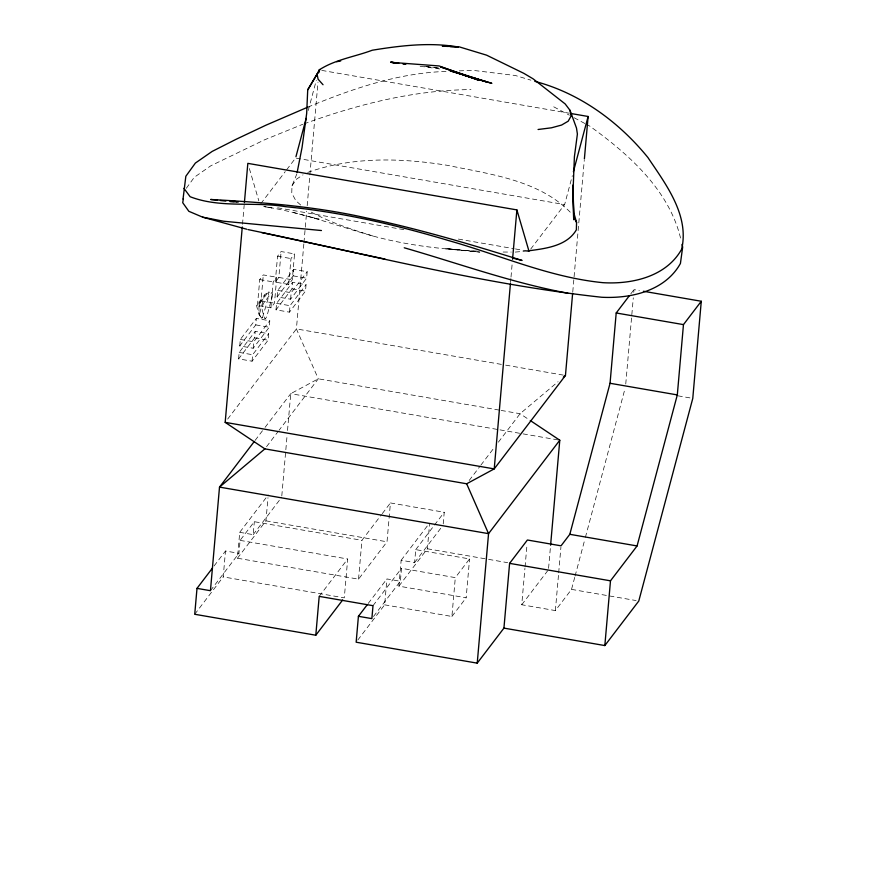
<?xml version="1.0" encoding="UTF-8"?>
<svg xmlns="http://www.w3.org/2000/svg" width="884" height="884" viewBox="0 0 884 884"><rect width="100%" height="100%" fill="white"/><g stroke="black" fill="none" stroke-linecap="round" stroke-linejoin="round"><path stroke-width="0.66" stroke-dasharray="4.42 3.31" d="M296.869 173.828L291.985 185.85L291.753 193.11L295.842 200.668L301.378 205.652M242.503 224.282L244.161 205.331M238.614 358.882L239.177 352.407L255.2 331.378L268.659 333.71L268.084 340.185L252.062 361.202L238.614 358.882L254.636 337.854L255.2 331.378M239.741 345.931L240.315 339.456L256.338 318.428L269.786 320.759L269.222 327.235L253.2 348.252L239.741 345.931L255.774 324.903L256.338 318.428M194.734 614.269L223.221 576.898L225.486 551.008L238.934 553.329L240.072 540.378L254.316 521.693L361.932 540.312L381.468 514.687M252.062 361.202L252.625 354.727L268.659 333.71M253.2 348.252L253.763 341.776L269.786 320.759M257.465 305.477L259.73 279.587L263.299 274.913L276.747 277.245L274.482 303.135L270.924 307.809L257.465 305.477L261.034 300.814L263.299 274.913M443.216 523.914L444.232 512.256L390.43 502.941L387.026 541.793L358.539 579.164L237.465 558.224L239.73 532.323L268.228 494.952M270.924 307.809L273.189 281.908L276.747 277.245M239.73 532.323L253.189 534.643L254.316 521.693M275.278 282.129L277.543 256.227L281.101 251.553L294.56 253.885L292.295 279.786L288.725 284.449L275.278 282.129L278.836 277.454L281.101 251.553M276.007 309.831L276.57 303.356L292.593 282.339L306.052 284.659L305.488 291.134L289.455 312.163L276.007 309.831L292.029 288.814L292.593 282.339M277.134 296.88L277.709 290.405L293.731 269.388L307.179 271.708L306.615 278.184L290.593 299.212L277.134 296.88L293.168 275.863L293.731 269.388M237.465 558.224L265.951 520.853L267.985 497.681M288.725 284.449L290.991 258.559L294.56 253.885M289.455 312.163L290.029 305.687L306.052 284.659M290.593 299.212L291.156 292.737L307.179 271.708M281.797 495.913L287.046 435.934M287.521 430.486L290.737 393.678L318.295 378.805L499.769 410.198M303.842 243.907L296.405 328.936L318.295 378.805L279.068 430.254M303.963 242.547L306.704 211.188M307.179 205.74L317.997 82.124M240.072 540.378L347.688 558.997L344.296 597.849L223.221 576.898M358.539 579.164L361.932 540.312M357.788 640.06L384.651 604.833L386.916 578.932L400.364 581.263L401.502 568.313L455.304 577.617L469.559 558.931L415.745 549.627L414.607 562.578L401.159 560.246L398.894 586.147L466.155 597.783L469.559 558.931M398.894 586.147L427.381 548.776L429.536 524.245M384.651 604.833L451.912 616.468L455.304 577.617M510.532 282.537L510.886 278.427M511.007 277.057L512.201 263.344M574.722 577.385L571.528 589.385L555.373 610.579L521.748 604.755L524.93 568.335M525.052 566.987L526.941 545.406M548.577 568.357L550.478 546.555M572.766 291.886L573.959 278.184M574.081 276.814L584.269 160.335M555.373 610.579L558.566 574.158M558.677 572.81L560.92 547.174M625.75 384.01L633.298 297.831M633.773 292.361L634.016 289.62L639.386 290.56M259.045 306.748C258.703 311.334 258.913 319.566 265.189 318.715M259.134 306.196L260.161 302.726M259.045 306.704L259.145 306.107M308.262 110.467L316.306 80.3M530.676 249.122L564.633 204.591L572.346 175.662M575.075 576.059L585.02 538.732M585.385 537.395L625.154 388.076M259.752 313.146L264.592 295.024M259.741 313.19L259.134 314.063M262.504 317.577L268.283 297.908L268.46 292.018L271.808 292.604M291.985 185.85L296.483 179.187L303.013 174.844M260.161 302.715L268.272 292.085L264.504 294.88L256.537 305.499L258.658 313.831L261.321 317.82M186.314 188.292L194.292 177.286L210.911 165.728L264.581 139.816L302.737 124.301M260.791 203.696L285.256 171.595M286.692 169.717L295.587 158.037L564.633 204.591M227.674 419.071L296.405 328.936L504.3 364.893M255.122 440.387L264.239 428.442M265.067 427.359L290.737 393.678L498.642 429.646M266.548 446.674L278.228 431.348M214.094 565.948L225.486 551.008M210.447 590.7L238.934 553.329M253.189 534.643L281.676 497.283M319.201 596.369L347.688 558.997M382.286 513.626L390.43 502.941M368.186 603.485L386.916 578.932M401.159 560.246L428.022 525.019M373.004 605.684L401.502 568.313M415.745 549.627L433.657 526.135M434.464 525.063L444.232 512.256M469.161 480.498L480.012 466.266M480.852 465.161L494.211 447.647M498.377 442.177L520.079 413.712L558.069 381.7M373.501 616.491L400.364 581.263M414.607 562.578L441.47 527.339M630.778 293.875L634.016 289.62M451.912 616.468L466.155 597.783M521.748 604.755L547.616 570.821M262.449 317.643L261.83 318.141M307.798 107.152C352.163 88.765 398.772 72.687 447.205 71.405M307.709 172.435C352.362 156.446 401.634 157.893 447.901 165.418C491.184 174.446 540.732 180.303 572.434 214.469M304.019 123.87C357.578 104.389 413.679 90.124 470.951 89.582M515.273 252.084L527.571 250.957M459.249 70.886L472.631 70.311L515.383 75.505L530.886 80.168M503.129 252.039L511.217 252.062M477.172 251.1C442.077 249.31 406.96 245.343 372.993 236.039C336.738 225.807 301.356 212.27 263.951 206.591M445.735 248.868L479.658 252.128M475.714 251.421L445.967 248.57L479.901 252.039M424.74 66.377L431.514 67.195L424.674 66.333M432.873 67.35L439.646 68.167L432.84 67.328M420.132 66.256L441.558 69.217M321.776 70.411L569.086 113.185M277.642 207.806L404.01 229.674M458.365 239.078L514.079 248.713M515.438 248.945L527.66 251.067M263.885 206.558L271.952 207.95L265.255 206.679M277.543 256.227L290.991 258.559M293.168 275.863L306.615 278.184M278.836 277.454L292.295 279.786M259.73 279.587L273.189 281.908M292.029 288.814L305.488 291.134M277.709 290.405L291.156 292.737M276.57 303.356L290.029 305.687M261.034 300.814L274.482 303.135M505.659 365.136L565.451 375.479M677.973 395.822L692.78 398.386M255.774 324.903L269.222 327.235M254.636 337.854L268.084 340.185M240.315 339.456L253.763 341.776M239.177 352.407L252.625 354.727M501.129 410.43L520.079 413.712L529.162 419.767M500.001 429.878L521.737 433.646M523.096 433.878L558.423 439.989M265.951 520.853L387.026 541.793M427.381 548.776L487.239 559.13M488.598 559.373L507.648 562.666M571.528 589.385L636.104 600.556M293.488 212.514L319.179 219.21L311.975 217.331M372.993 236.039C351.434 229.287 329.622 222.337 309.809 211.331M553.749 106.82L569.362 115.185M574.158 117.76L584.965 123.55M586.169 124.191L589.772 126.125C629.286 154.567 670.138 190.867 681.089 240.382M249.354 168.535L258.835 200.867M272.25 294.505L272.217 295.112A4.188 0.873 -80.2 0 1 271.653 298.494L267.52 313.975A8.376 1.757 -80.2 0 1 264.504 317.942L262.36 310.66A4.188 0.873 -80.2 0 1 262.316 308.107L262.393 307.422A4.188 0.873 -80.2 0 1 263.697 303.046L271.476 292.847A4.188 0.873 -80.2 0 1 272.25 294.505"/><path stroke-width="1.33" d="M447.669 46.421L442.32 46.134L459.238 46.863L486.62 55.173L523.825 73.339L533.129 78.853L565.174 103.936L570.014 110.312L576.501 128.081L577.396 134.059L574.39 156.788L573.097 190.336L573.694 219.707L572.887 185.076L573.76 212.668L576.567 222.459L576.357 229.862C566.71 246.404 544.831 248.603 527.571 250.957M450.343 46.576L458.365 47.018C429.657 42.067 400.739 45.603 372.274 50.222C354.882 56.742 335.622 59.471 319.842 69.493L307.72 89.848L306.66 113.561L302.063 147.407L297.134 172.513M183.032 199.121L185.839 176.259L195.375 163.065L212.16 151.418L235.829 139.418L265.985 125.174L307.798 107.152M212.458 568.092L196.999 588.368L194.734 614.269L315.798 635.22L342.661 599.982M572.644 293.256L565.451 375.479L494.222 468.896L466.664 483.78L264.88 448.873L225.177 422.353L242.271 226.989M244.404 202.624L247.829 163.363L516.886 209.906L529.019 251.299M318.826 72.643L319.058 69.935L318.373 72.532M315.798 635.22L319.201 596.369L373.004 605.684L371.877 618.623L358.418 616.303L356.153 642.204L477.227 663.144L503.935 628.115L509.604 563.362L527.405 540.002L561.042 545.826L569.815 534.312L610.048 383.28L616.203 312.98L629.154 295.996M477.227 663.144L488.554 533.649L466.664 483.78M510.411 283.908L494.222 468.896L225.177 422.353M512.565 259.233L516.886 209.906M550.599 545.185L559.782 440.221L530.289 420.53M584.39 158.965L588.114 116.478L570.445 113.428M503.935 628.115L604.833 645.563L610.49 580.821L637.077 545.947L677.31 394.916L683.465 324.616L701.277 301.256L643.43 291.256M701.277 301.256L692.78 398.386L638.789 601.021L604.833 645.563M183.386 198.635L182.723 202.701L188.845 211.298L202.635 217.166L246.735 229.232M295.941 156.722L306.151 118.39M573.396 171.706L588.114 116.478M319.842 69.493L307.72 89.848M254.294 441.481L219.508 487.106L210.447 590.7L196.999 588.368M358.418 616.303L367.379 604.557M559.782 440.221L488.554 533.649L219.508 487.106L264.88 448.873M563.34 377.258L565.451 375.479M336.649 61.725L340.694 60.963M538.069 129.495L551.472 127.804L561.594 125.053L568.18 121.196L571.009 116.18L570.014 110.312M321.444 230.536L223.63 221.232L202.635 217.166M217.597 200.215L210.723 199.475C262.78 202.37 314.892 206.337 365.91 217.818C418.773 228.879 470.575 244.282 522.068 260.448L512.466 258.029M220.337 200.513L225.829 201.099M229.95 201.552L234.072 201.994M397.612 63.129L390.838 62.322L439.072 65.946L478.564 80.157L440.652 66.952L485.824 81.715L450.265 70.897M403.038 63.781L405.756 64.112M248.028 229.586C365.523 253.907 482.255 284.217 601.728 297.256C630.955 298.726 665.122 290.935 680.426 263.476L682.669 247.056L682.039 244.393M398.828 63.195L390.662 62.2L397.358 63.129M402.905 63.692L405.634 64.024M238.371 201.972L230.271 200.745L236.989 201.906M616.203 312.98L683.465 324.616M610.048 383.28L677.31 394.916M569.815 534.312L637.077 545.947M509.604 563.362L610.49 580.821M261.653 232.558L384.916 259.067M567.893 293.212C512.09 282.869 458.641 263.443 404.242 247.785M464.078 75.317L491.858 83.35L450.177 70.83M534.765 81.328C579.672 93.096 618.855 121.804 647.928 157.54C665.774 184.226 689.531 215.099 681.674 249.178C666.403 276.626 632.215 284.438 603.01 282.681C549.583 277.432 500.101 255.133 448.873 240.647C395.634 224.691 341.202 212.149 285.819 206.701C254.194 201.419 220.425 208.458 190.126 196.723L183.949 188.347M323.025 84.731L318.107 79.217L317.047 74.134M574.799 219.033L576.567 222.459"/></g></svg>
